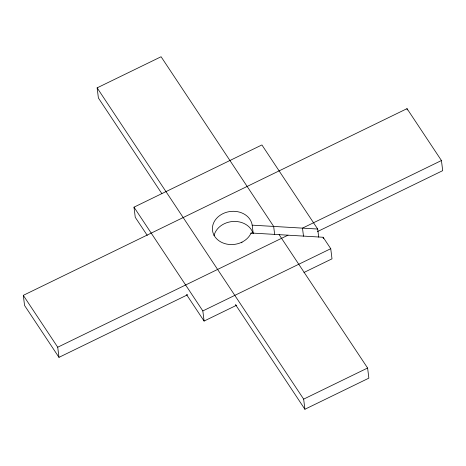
<?xml version="1.0" encoding="UTF-8"?>
<svg xmlns="http://www.w3.org/2000/svg" width="466" height="466" viewBox="0 0 466 466"><rect width="100%" height="100%" fill="white"/><g stroke="black" fill="none" stroke-linecap="round" stroke-linejoin="round"><path stroke-width="0.7" d="M161.877 193.67L98.396 97.982L97.138 87.858L161.09 56.741L273.664 226.424L274.672 234.526M147.268 235.394L135.256 217.302L133.998 207.172L261.904 144.943L317.69 229.033L318.703 237.13M187.757 294.693L58.978 357.352L24.564 305.469L23.3 295.345L407.022 108.648L441.436 160.531L442.7 170.655L317.451 231.59M58.978 357.352L57.72 347.222L288 235.184M441.436 160.531L302.492 228.13L303.5 236.233M236.728 305.183L204.096 321.057L202.832 310.933L330.743 248.698L323.154 237.264L251.092 233A20.021 16.578 -7.1 0 1 219.195 240.939A20.021 16.578 -7.1 0 1 223.039 213.603A20.021 16.578 -7.1 0 1 252.193 225.154L317.69 229.033M303.943 272.482L332.002 258.828L330.743 248.698M367.604 368.018L368.862 378.142L304.91 409.259L303.651 399.135L367.604 368.018L279.128 234.66M97.138 87.858L303.651 399.135M235.406 304.49L304.91 409.259M133.998 207.172L202.832 310.933M186.487 294.518L204.096 321.057M23.3 295.345L57.72 347.222M407.022 108.648L407.191 109.999M323.154 237.264L323.322 238.615M252.193 225.154L253.219 233.384M251.092 233L251.168 233.635M241.837 242.204L241.912 242.838M214.01 235.714A20.021 16.578 -7.1 0 1 233.093 221.472A20.021 16.578 -7.1 0 1 253.021 233.326"/></g></svg>
